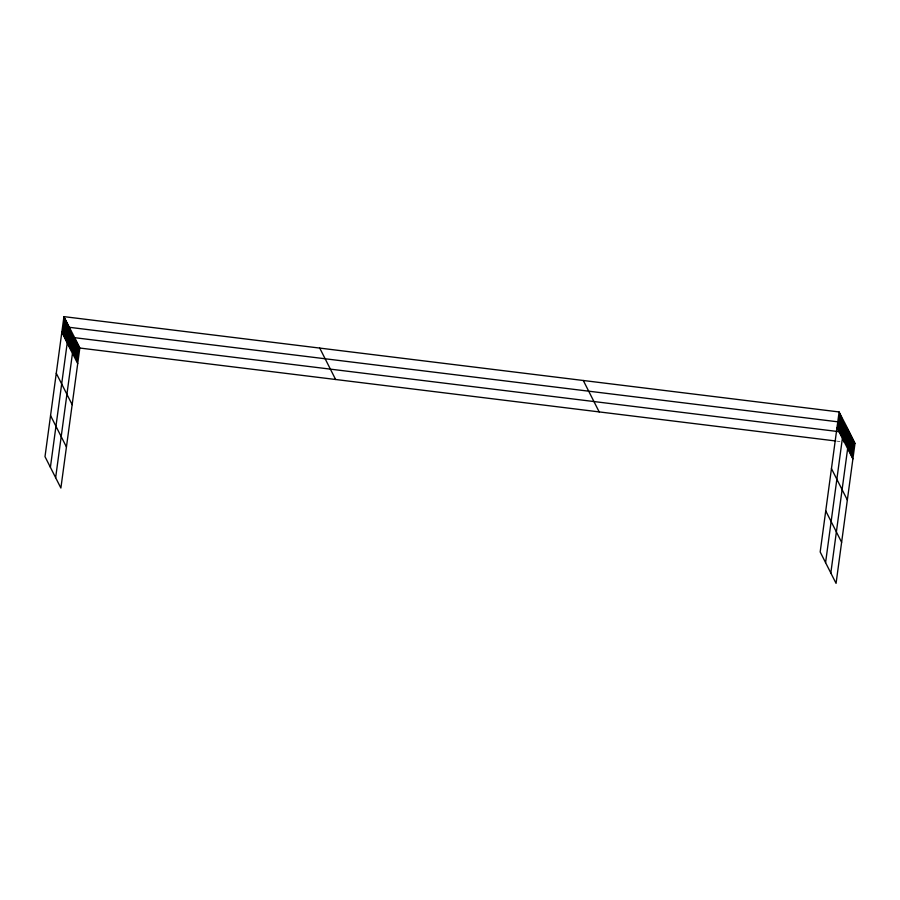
<?xml version="1.0" encoding="UTF-8"?>
<svg xmlns="http://www.w3.org/2000/svg" width="900" height="900" viewBox="0 0 900 900"><rect width="100%" height="100%" fill="white"/><g stroke="black" fill="none" stroke-linecap="round" stroke-linejoin="round"><path stroke-width="0.67" stroke-dasharray="4.5 3.38" d="M837.214 441.18L839.947 441.517"/><path stroke-width="1.35" d="M63.934 316.631L45 456.637L60.885 488.048L79.819 348.041L63.934 316.631L839.115 411.952L855 443.363L836.066 583.369L820.181 551.959L839.115 411.952M62.899 334.339L65.014 318.769M63.979 336.476L66.094 320.906M65.07 338.614L67.174 323.044M66.15 340.751L68.254 325.181M50.4 467.314L69.334 327.308L844.515 422.64L825.581 562.635M68.276 344.959L70.38 329.389M69.322 347.029L71.426 331.459M70.369 349.099L72.472 333.529M71.415 351.18L73.519 335.599M55.642 477.675L74.576 337.68L849.758 433.001L830.824 573.007M73.519 355.32L75.623 339.75M74.565 357.39L76.669 341.82M75.611 359.471L77.715 343.89M76.657 361.541L78.761 345.971M838.091 429.66L840.195 414.09M839.171 431.798L841.275 416.228M840.251 433.935L842.355 418.365M841.331 436.072L843.435 420.502M843.457 440.28L845.561 424.71M844.504 442.35L846.607 426.78M845.55 444.431L847.665 428.85M846.607 446.501L848.711 430.931M848.7 450.641L850.804 435.071M849.746 452.711L851.85 437.141M850.793 454.793L852.908 439.223M851.85 456.863L853.954 441.293M79.819 348.041L835.852 441.011M844.054 442.012L855 443.363M837.011 427.534L852.896 458.933M831.454 468.596L847.339 499.995M825.739 510.896L841.624 542.306M583.301 380.498L599.186 411.907M319.736 348.086L335.621 379.496M61.819 332.201L77.715 363.611M56.273 373.264L72.157 404.674M50.546 415.575L66.442 446.985"/></g></svg>
